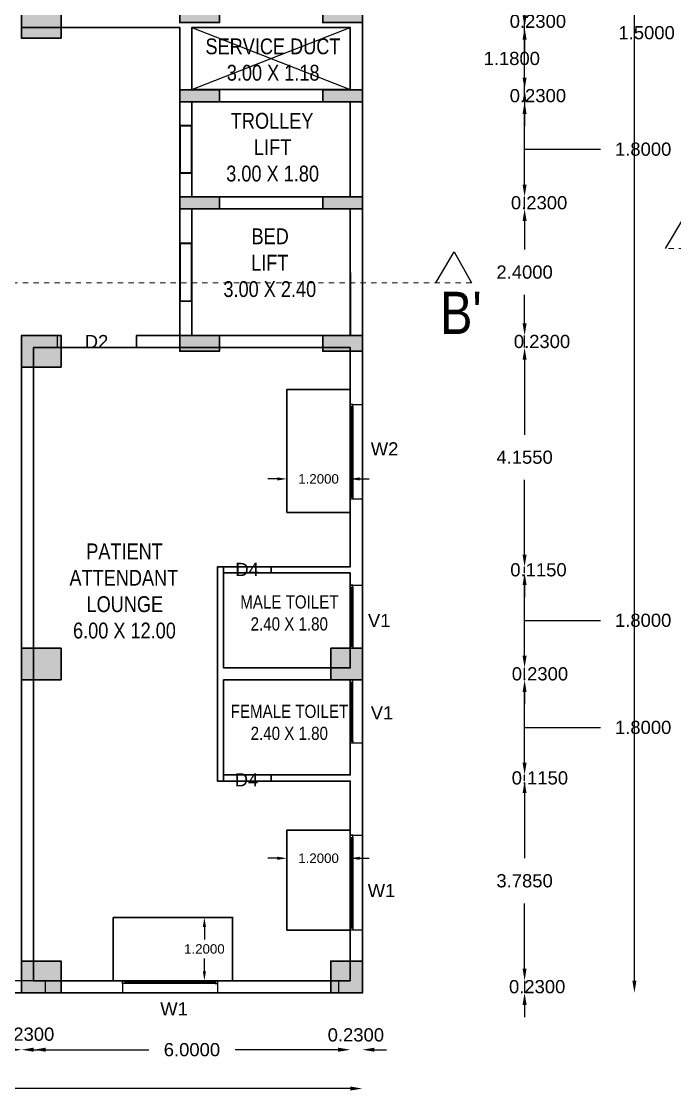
# Model space of a CAD drawing. Header units: metres. Extents: x -38 to 401, y 28 to 287.
# Drawn here: x 225.9 to 238.27, y 94.59 to 114.96 of the extents above; entities that cross this region are included whole.
import ezdxf

# ---------------------------------------------------------------- set-up
doc = ezdxf.new("R2010")
doc.units = ezdxf.units.M
doc.linetypes.add('CENTER', pattern=[2, 1.25, -0.25, 0.25, -0.25])
doc.layers.add('BLK_1_COVERED_AREA', color=140, linetype='Continuous', plot=False)
doc.layers.add('BLK_1_COVERED_AREA_DEDUCT', color=140, linetype='Continuous', plot=False)
for name, color, linetype in [('BLK_1_FLR_3_AC_ROOM_7', 117, 'Continuous'), ('BLK_1_FLR_3_ACROOM_7_LIGHT_VENTILATION_1', 117, 'Continuous'), ('BLK_1_FLR_3_ACROOM_7_LIGHT_VENTILATION_2', 117, 'Continuous'), ('BLK_1_FLR_3_ACROOM_7_LIGHT_VENTILATION_3', 117, 'Continuous'), ('BLK_1_FLR_3_BLT_UP_AREA_DEDUCT', 1, 'Continuous'), ('BLK_1_FLR_3_CARPET_AREA', 10, 'Continuous'), ('UBEAM', 1, 'Continuous'), ('UHATCH', 8, 'Continuous')]:
    doc.layers.add(name, color=color, linetype=linetype)
for name, color, linetype, lineweight in [('BLK_1_FLR_3_BLT_UP_AREA', 4, 'Continuous', 30), ('BLK_1_FLR_3_LIFT_1', 4, 'Continuous', 30), ('BLK_1_FLR_3_LIFT_2', 4, 'Continuous', 30), ('BLK_1_FLR_3_WC_BATH', 4, 'Continuous', 30), ('BLK_1_LVL_3_BLDG_FOOT_PRINT', 4, 'Continuous', 30), ('UCOLUMN', 6, 'Continuous', 30)]:
    doc.layers.add(name, color=color, linetype=linetype, lineweight=lineweight)
doc.styles.get("Standard").update_dxf_attribs({"font": 'arial.ttf'})
doc.dimstyles.get("Standard").update_dxf_attribs({"dimtxt": 0.18, "dimasz": 0.18, "dimexe": 0.18, "dimexo": 0.0625, "dimgap": 0.09, "dimtad": 0, "dimtih": 1, "dimtoh": 1, "dimdec": 4, "dimzin": 0, "dimdsep": 46, "dimtxsty": 'Standard', "dimcen": 0.09, "dimadec": 0, "dimazin": 0, "dimtfac": 1, "dimtdec": 4, "dimtofl": 0, "dimtmove": 0, "dimatfit": 3, "dimfxl": 0, "dimtolj": 1, "dimtzin": 0, "dimarcsym": 0})
doc.dimstyles.new('STANDARD$0', dxfattribs={"dimtxt": 7, "dimasz": 3, "dimexe": 3, "dimexo": 1, "dimgap": 1.5, "dimtad": 1, "dimdec": 1, "dimzin": 1, "dimdsep": 46, "dimlunit": 4, "dimtxsty": 'Standard', "dimblk": 'OBLIQUE', "dimcen": 0.09375, "dimdle": 1, "dimclrd": 8, "dimclre": 8, "dimclrt": 7, "dimadec": 1, "dimazin": 0, "dimtfac": 1, "dimtdec": 1, "dimtix": 1, "dimtmove": 2, "dimatfit": 3, "dimldrblk": 'ARCHTICK', "dimfxl": 0, "dimfrac": 2, "dimtolj": 1, "dimtzin": 0, "dimarcsym": 0})

# ---------------------------------------------------------------- blocks, each defined once
blk = doc.blocks.new('*D177')
at = {"color": 0, "lineweight": -2}
for p, q in [((211.036, 94.738), (221.19, 94.738)), ((232.126, 94.738), (221.972, 94.738))]:
    blk.add_line(p, q, dxfattribs=at)
at = {"color": 0}
for points in [[(211.036, 94.777), (211.036, 94.7), (210.806, 94.738)], [(232.126, 94.777), (232.126, 94.7), (232.356, 94.738)]]:
    blk.add_solid(points, dxfattribs=at)
at = {"layer": 'Defpoints', "color": 0}
for p in [(210.806, 96.553), (232.356, 96.553), (210.806, 94.738)]:
    blk.add_point(p, dxfattribs=at)
at = {"color": 0, "lineweight": 25, "insert": (221.581, 94.738), "char_height": 0.23, "attachment_point": 5}
blk.add_mtext('\\A1;21.55', dxfattribs=at)
blk = doc.blocks.new('*D183')
at = {"color": 0, "lineweight": -2}
for p, q in [((237.513, 149.673), (237.513, 123.345)), ((237.513, 96.783), (237.513, 123.11))]:
    blk.add_line(p, q, dxfattribs=at)
at = {"color": 0}
for points in [[(237.474, 149.673), (237.551, 149.673), (237.513, 149.903)], [(237.474, 96.783), (237.551, 96.783), (237.513, 96.553)]]:
    blk.add_solid(points, dxfattribs=at)
at = {"layer": 'Defpoints', "color": 0}
for p in [(233.856, 149.903), (232.356, 96.553), (237.513, 96.553)]:
    blk.add_point(p, dxfattribs=at)
at = {"color": 0, "lineweight": 25, "insert": (237.513, 123.228), "char_height": 0.23, "attachment_point": 5}
blk.add_mtext('\\A1;53.35', dxfattribs=at)
blk = doc.blocks.new('230 X 750')
at = {"layer": 'UHATCH', "linetype": 'Continuous'}
h = blk.add_hatch(color=256, dxfattribs=at)
h.dxf.hatch_style = 1
h.paths.add_polyline_path([(750, 0), (750, 230), (0, 230), (0, 0)])
at = {"layer": 'UCOLUMN', "linetype": 'Continuous'}
blk.add_lwpolyline([(0, 230), (0, 0), (750, 0), (750, 230)], close=True, dxfattribs=at)
blk = doc.blocks.new('A$C4CCF6BF3')
at = {"layer": 'UHATCH', "linetype": 'Continuous'}
h = blk.add_hatch(color=256, dxfattribs=at)
h.dxf.hatch_style = 1
h.paths.add_polyline_path([(750, 0), (750, 300), (0, 300), (0, 0)])
at = {"layer": 'UCOLUMN', "linetype": 'Continuous'}
blk.add_lwpolyline([(0, 300), (0, 0), (750, 0), (750, 300)], close=True, dxfattribs=at)
blk = doc.blocks.new('600X600')
at = {"layer": 'UHATCH', "linetype": 'Continuous'}
h = blk.add_hatch(color=256, dxfattribs=at)
h.dxf.hatch_style = 1
h.paths.add_polyline_path([(600, 600), (0, 600), (0, 0), (600, 0)])
at = {"layer": 'UCOLUMN', "linetype": 'Continuous'}
blk.add_lwpolyline([(0, 0), (600, 0), (600, 600), (0, 600)], close=True, dxfattribs=at)
blk = doc.blocks.new('750 x 750')
blk.add_blockref('600X600', (0, 75))
blk = doc.blocks.new('600X750')
at = {"layer": 'UHATCH', "linetype": 'Continuous'}
h = blk.add_hatch(color=256, dxfattribs=at)
h.dxf.hatch_style = 1
h.paths.add_polyline_path([(0, 600), (-750, 600), (-750, 0), (0, 0)])
at = {"layer": 'UCOLUMN', "linetype": 'Continuous'}
blk.add_lwpolyline([(0, 0), (-750, 0), (-750, 600), (0, 600)], close=True, dxfattribs=at)
blk = doc.blocks.new('ASDFSDFSDFDFD')
at = {"layer": 'UBEAM'}
for name, p in [('600X750', (-5710, 3003)), ('A$C4CCF6BF3', (-3460, 3302)), ('A$C4CCF6BF3', (-750, 3302)), ('230 X 750', (-3460, 1798)), ('230 X 750', (-750, 1798)), ('230 X 750', (-3460, -230)), ('230 X 750', (-750, -230)), ('600X750', (-5710, -3230)), ('A$C4CCF6BF3', (-3460, -2930)), ('A$C4CCF6BF3', (-750, -2930)), ('600X750', (-5710, -9160)), ('600X750', (-5710, -15090))]:
    blk.add_blockref(name, p, dxfattribs=at)
at = {"layer": 'UBEAM', "linetype": 'Continuous', "xscale": -1}
for p in [(0, -9235), (0, -15165)]:
    blk.add_blockref('750 x 750', p, dxfattribs=at)
blk = doc.blocks.new('*D448')
at = {"color": 0, "lineweight": -2}
for p, q in [((223.265, 95.474), (223.035, 95.474)), ((226.126, 95.474), (226.356, 95.474))]:
    blk.add_line(p, q, dxfattribs=at)
at = {"color": 0}
for points in [[(223.265, 95.513), (223.265, 95.436), (223.495, 95.474)], [(226.126, 95.513), (226.126, 95.436), (225.896, 95.474)]]:
    blk.add_solid(points, dxfattribs=at)
at = {"layer": 'Defpoints', "color": 0}
for p in [(223.495, 96.783), (225.896, 96.783), (225.896, 95.474)]:
    blk.add_point(p, dxfattribs=at)
at = {"color": 0, "lineweight": 25, "insert": (224.695, 95.474), "char_height": 0.25, "attachment_point": 5}
blk.add_mtext('\\A1;2.4008', dxfattribs=at)
blk = doc.blocks.new('*D449')
at = {"color": 0, "lineweight": -2}
for p, q in [((225.666, 95.474), (225.436, 95.474)), ((226.356, 95.474), (226.586, 95.474))]:
    blk.add_line(p, q, dxfattribs=at)
at = {"color": 0}
for points in [[(225.666, 95.513), (225.666, 95.436), (225.896, 95.474)], [(226.356, 95.513), (226.356, 95.436), (226.126, 95.474)]]:
    blk.add_solid(points, dxfattribs=at)
at = {"layer": 'Defpoints', "color": 0}
for p in [(225.896, 96.783), (226.126, 96.783), (226.126, 95.474)]:
    blk.add_point(p, dxfattribs=at)
at = {"color": 0, "lineweight": 25, "insert": (225.983, 95.767), "char_height": 0.25, "attachment_point": 5}
blk.add_mtext('\\A1;0.2300', dxfattribs=at)
blk = doc.blocks.new('*D450')
at = {"color": 0, "lineweight": -2}
for p, q in [((226.356, 95.474), (228.307, 95.474)), ((231.896, 95.474), (229.945, 95.474))]:
    blk.add_line(p, q, dxfattribs=at)
at = {"color": 0}
for points in [[(226.356, 95.513), (226.356, 95.436), (226.126, 95.474)], [(231.896, 95.513), (231.896, 95.436), (232.126, 95.474)]]:
    blk.add_solid(points, dxfattribs=at)
at = {"layer": 'Defpoints', "color": 0}
for p in [(226.126, 96.783), (232.126, 96.783), (232.126, 95.474)]:
    blk.add_point(p, dxfattribs=at)
at = {"color": 0, "lineweight": 25, "insert": (229.126, 95.474), "char_height": 0.25, "attachment_point": 5}
blk.add_mtext('\\A1;6.0000', dxfattribs=at)
blk = doc.blocks.new('*D451')
at = {"color": 0, "lineweight": -2}
for p, q in [((231.896, 95.474), (231.666, 95.474)), ((232.586, 95.474), (232.816, 95.474))]:
    blk.add_line(p, q, dxfattribs=at)
at = {"color": 0}
for points in [[(231.896, 95.513), (231.896, 95.436), (232.126, 95.474)], [(232.586, 95.513), (232.586, 95.436), (232.356, 95.474)]]:
    blk.add_solid(points, dxfattribs=at)
at = {"layer": 'Defpoints', "color": 0}
for p in [(232.126, 96.783), (232.356, 96.553), (232.356, 95.474)]:
    blk.add_point(p, dxfattribs=at)
at = {"color": 0, "lineweight": 25, "insert": (232.233, 95.754), "char_height": 0.25, "attachment_point": 5}
blk.add_mtext('\\A1;0.2300', dxfattribs=at)
blk = doc.blocks.new('*D49')
at = {"color": 0, "lineweight": -2}
for p, q in [((235.431, 100.338), (235.431, 99.103)), ((235.431, 97.013), (235.431, 98.248))]:
    blk.add_line(p, q, dxfattribs=at)
at = {"color": 0}
for points in [[(235.393, 100.338), (235.469, 100.338), (235.431, 100.568)], [(235.393, 97.013), (235.469, 97.013), (235.431, 96.783)]]:
    blk.add_solid(points, dxfattribs=at)
at = {"layer": 'Defpoints', "color": 0}
for p in [(232.126, 100.568), (235.431, 100.568), (232.126, 96.783)]:
    blk.add_point(p, dxfattribs=at)
at = {"color": 0, "lineweight": 25, "insert": (235.431, 98.675), "char_height": 0.25, "attachment_point": 5}
blk.add_mtext('\\A1;3.7850', dxfattribs=at)
blk = doc.blocks.new('*D454')
at = {"color": 0, "lineweight": -2}
for p, q in [((235.431, 97.013), (235.431, 97.243)), ((235.431, 96.783), (235.431, 96.553)), ((235.431, 96.323), (235.431, 96.093))]:
    blk.add_line(p, q, dxfattribs=at)
at = {"color": 0}
for points in [[(235.393, 97.013), (235.469, 97.013), (235.431, 96.783)], [(235.393, 96.323), (235.469, 96.323), (235.431, 96.553)]]:
    blk.add_solid(points, dxfattribs=at)
at = {"layer": 'Defpoints', "color": 0}
for p in [(232.126, 96.783), (232.356, 96.553), (235.431, 96.553)]:
    blk.add_point(p, dxfattribs=at)
at = {"color": 0, "lineweight": 25, "insert": (235.669, 96.668), "char_height": 0.25, "attachment_point": 5}
blk.add_mtext('\\A1;0.2300', dxfattribs=at)
blk = doc.blocks.new('*D455')
at = {"color": 0, "lineweight": -2}
for p, q in [((235.431, 100.913), (235.431, 101.143)), ((235.431, 100.568), (235.431, 100.683)), ((235.431, 100.338), (235.431, 100.108))]:
    blk.add_line(p, q, dxfattribs=at)
at = {"color": 0}
for points in [[(235.393, 100.913), (235.469, 100.913), (235.431, 100.683)], [(235.393, 100.338), (235.469, 100.338), (235.431, 100.568)]]:
    blk.add_solid(points, dxfattribs=at)
at = {"layer": 'Defpoints', "color": 0}
for p in [(232.126, 100.683), (235.431, 100.683), (232.126, 100.568)]:
    blk.add_point(p, dxfattribs=at)
at = {"color": 0, "lineweight": 25, "insert": (235.721, 100.625), "char_height": 0.25, "attachment_point": 5}
blk.add_mtext('\\A1;0.1150', dxfattribs=at)
blk = doc.blocks.new('*D456')
at = {"color": 0, "lineweight": -2}
for p, q in [((235.431, 100.913), (235.431, 102.253)), ((235.431, 101.583), (236.272, 101.583)), ((236.272, 101.583), (236.872, 101.583))]:
    blk.add_line(p, q, dxfattribs=at)
at = {"color": 0}
for points in [[(235.393, 102.253), (235.469, 102.253), (235.431, 102.483)], [(235.393, 100.913), (235.469, 100.913), (235.431, 100.683)]]:
    blk.add_solid(points, dxfattribs=at)
at = {"layer": 'Defpoints', "color": 0}
for p in [(232.356, 102.483), (235.431, 102.483), (232.126, 100.683)]:
    blk.add_point(p, dxfattribs=at)
at = {"color": 0, "lineweight": 25, "insert": (237.678, 101.583), "char_height": 0.25, "attachment_point": 5}
blk.add_mtext('\\A1;1.8000', dxfattribs=at)
blk = doc.blocks.new('*D457')
at = {"color": 0, "lineweight": -2}
for p, q in [((235.431, 102.943), (235.431, 103.173)), ((235.431, 102.483), (235.431, 102.713)), ((235.431, 102.253), (235.431, 102.023))]:
    blk.add_line(p, q, dxfattribs=at)
at = {"color": 0}
for points in [[(235.393, 102.943), (235.469, 102.943), (235.431, 102.713)], [(235.393, 102.253), (235.469, 102.253), (235.431, 102.483)]]:
    blk.add_solid(points, dxfattribs=at)
at = {"layer": 'Defpoints', "color": 0}
for p in [(232.126, 102.713), (235.431, 102.713), (232.356, 102.483)]:
    blk.add_point(p, dxfattribs=at)
at = {"color": 0, "lineweight": 25, "insert": (235.722, 102.598), "char_height": 0.25, "attachment_point": 5}
blk.add_mtext('\\A1;0.2300', dxfattribs=at)
blk = doc.blocks.new('*D458')
at = {"color": 0, "lineweight": -2}
for p, q in [((235.431, 102.943), (235.431, 104.283)), ((235.431, 103.613), (236.272, 103.613)), ((236.272, 103.613), (236.872, 103.613))]:
    blk.add_line(p, q, dxfattribs=at)
at = {"color": 0}
for points in [[(235.393, 104.283), (235.469, 104.283), (235.431, 104.513)], [(235.393, 102.943), (235.469, 102.943), (235.431, 102.713)]]:
    blk.add_solid(points, dxfattribs=at)
at = {"layer": 'Defpoints', "color": 0}
for p in [(232.126, 104.513), (235.431, 104.513), (232.126, 102.713)]:
    blk.add_point(p, dxfattribs=at)
at = {"color": 0, "lineweight": 25, "insert": (237.678, 103.613), "char_height": 0.25, "attachment_point": 5}
blk.add_mtext('\\A1;1.8000', dxfattribs=at)
blk = doc.blocks.new('*D459')
at = {"color": 0, "lineweight": -2}
for p, q in [((235.431, 104.858), (235.431, 105.088)), ((235.431, 104.513), (235.431, 104.628)), ((235.431, 104.283), (235.431, 104.053))]:
    blk.add_line(p, q, dxfattribs=at)
at = {"color": 0}
for points in [[(235.393, 104.858), (235.469, 104.858), (235.431, 104.628)], [(235.393, 104.283), (235.469, 104.283), (235.431, 104.513)]]:
    blk.add_solid(points, dxfattribs=at)
at = {"layer": 'Defpoints', "color": 0}
for p in [(232.126, 104.628), (235.431, 104.628), (232.126, 104.513)]:
    blk.add_point(p, dxfattribs=at)
at = {"color": 0, "lineweight": 25, "insert": (235.694, 104.57), "char_height": 0.25, "attachment_point": 5}
blk.add_mtext('\\A1;0.1150', dxfattribs=at)
blk = doc.blocks.new('*D460')
at = {"color": 0, "lineweight": -2}
for p, q in [((235.431, 108.553), (235.431, 107.133)), ((235.431, 104.858), (235.431, 106.278))]:
    blk.add_line(p, q, dxfattribs=at)
at = {"color": 0}
for points in [[(235.393, 108.553), (235.469, 108.553), (235.431, 108.783)], [(235.393, 104.858), (235.469, 104.858), (235.431, 104.628)]]:
    blk.add_solid(points, dxfattribs=at)
at = {"layer": 'Defpoints', "color": 0}
for p in [(232.126, 108.783), (235.431, 108.783), (232.126, 104.628)]:
    blk.add_point(p, dxfattribs=at)
at = {"color": 0, "lineweight": 25, "insert": (235.431, 106.705), "char_height": 0.25, "attachment_point": 5}
blk.add_mtext('\\A1;4.1550', dxfattribs=at)
blk = doc.blocks.new('*D461')
at = {"color": 0, "lineweight": -2}
for p, q in [((235.431, 109.243), (235.431, 109.473)), ((235.431, 108.783), (235.431, 109.013)), ((235.431, 108.553), (235.431, 108.323))]:
    blk.add_line(p, q, dxfattribs=at)
at = {"color": 0}
for points in [[(235.393, 109.243), (235.469, 109.243), (235.431, 109.013)], [(235.393, 108.553), (235.469, 108.553), (235.431, 108.783)]]:
    blk.add_solid(points, dxfattribs=at)
at = {"layer": 'Defpoints', "color": 0}
for p in [(232.131, 109.013), (235.431, 109.013), (232.126, 108.783)]:
    blk.add_point(p, dxfattribs=at)
at = {"color": 0, "lineweight": 25, "insert": (235.761, 108.898), "char_height": 0.25, "attachment_point": 5}
blk.add_mtext('\\A1;0.2300', dxfattribs=at)
blk = doc.blocks.new('*D462')
at = {"color": 0, "lineweight": -2}
for p, q in [((235.431, 111.183), (235.431, 110.641)), ((235.431, 109.243), (235.431, 109.785))]:
    blk.add_line(p, q, dxfattribs=at)
at = {"color": 0}
for points in [[(235.393, 111.183), (235.469, 111.183), (235.431, 111.413)], [(235.393, 109.243), (235.469, 109.243), (235.431, 109.013)]]:
    blk.add_solid(points, dxfattribs=at)
at = {"layer": 'Defpoints', "color": 0}
for p in [(232.126, 111.413), (235.431, 111.413), (232.131, 109.013)]:
    blk.add_point(p, dxfattribs=at)
at = {"color": 0, "lineweight": 25, "insert": (235.431, 110.213), "char_height": 0.25, "attachment_point": 5}
blk.add_mtext('\\A1;2.4000', dxfattribs=at)
blk = doc.blocks.new('*D463')
at = {"color": 0, "lineweight": -2}
for p, q in [((235.431, 111.873), (235.431, 112.103)), ((235.431, 111.413), (235.431, 111.643)), ((235.431, 111.183), (235.431, 110.953))]:
    blk.add_line(p, q, dxfattribs=at)
at = {"color": 0}
for points in [[(235.393, 111.873), (235.469, 111.873), (235.431, 111.643)], [(235.393, 111.183), (235.469, 111.183), (235.431, 111.413)]]:
    blk.add_solid(points, dxfattribs=at)
at = {"layer": 'Defpoints', "color": 0}
for p in [(232.126, 111.643), (235.431, 111.643), (232.126, 111.413)]:
    blk.add_point(p, dxfattribs=at)
at = {"color": 0, "lineweight": 25, "insert": (235.706, 111.528), "char_height": 0.25, "attachment_point": 5}
blk.add_mtext('\\A1;0.2300', dxfattribs=at)
blk = doc.blocks.new('*D464')
at = {"color": 0, "lineweight": -2}
for p, q in [((235.431, 111.873), (235.431, 113.213)), ((235.431, 112.543), (236.272, 112.543)), ((236.272, 112.543), (236.872, 112.543))]:
    blk.add_line(p, q, dxfattribs=at)
at = {"color": 0}
for points in [[(235.393, 113.213), (235.469, 113.213), (235.431, 113.443)], [(235.393, 111.873), (235.469, 111.873), (235.431, 111.643)]]:
    blk.add_solid(points, dxfattribs=at)
at = {"layer": 'Defpoints', "color": 0}
for p in [(232.126, 113.443), (235.431, 113.443), (232.126, 111.643)]:
    blk.add_point(p, dxfattribs=at)
at = {"color": 0, "lineweight": 25, "insert": (237.678, 112.543), "char_height": 0.25, "attachment_point": 5}
blk.add_mtext('\\A1;1.8000', dxfattribs=at)
blk = doc.blocks.new('*D465')
at = {"color": 0, "lineweight": -2}
for p, q in [((235.431, 113.903), (235.431, 114.133)), ((235.431, 113.443), (235.431, 113.673)), ((235.431, 113.213), (235.431, 112.983))]:
    blk.add_line(p, q, dxfattribs=at)
at = {"color": 0}
for points in [[(235.393, 113.903), (235.469, 113.903), (235.431, 113.673)], [(235.393, 113.213), (235.469, 113.213), (235.431, 113.443)]]:
    blk.add_solid(points, dxfattribs=at)
at = {"layer": 'Defpoints', "color": 0}
for p in [(232.126, 113.673), (235.431, 113.673), (232.126, 113.443)]:
    blk.add_point(p, dxfattribs=at)
at = {"color": 0, "lineweight": 25, "insert": (235.683, 113.558), "char_height": 0.25, "attachment_point": 5}
blk.add_mtext('\\A1;0.2300', dxfattribs=at)
blk = doc.blocks.new('*D466')
at = {"color": 0, "lineweight": -2}
for p, q in [((235.431, 115.083), (235.431, 115.313)), ((235.431, 113.673), (235.431, 114.853)), ((235.431, 113.443), (235.431, 113.213))]:
    blk.add_line(p, q, dxfattribs=at)
at = {"color": 0}
for points in [[(235.393, 115.083), (235.469, 115.083), (235.431, 114.853)], [(235.393, 113.443), (235.469, 113.443), (235.431, 113.673)]]:
    blk.add_solid(points, dxfattribs=at)
at = {"layer": 'Defpoints', "color": 0}
for p in [(232.126, 114.853), (235.431, 114.853), (232.126, 113.673)]:
    blk.add_point(p, dxfattribs=at)
at = {"color": 0, "lineweight": 25, "insert": (235.188, 114.263), "char_height": 0.25, "attachment_point": 5}
blk.add_mtext('\\A1;1.1800', dxfattribs=at)
blk = doc.blocks.new('*D467')
at = {"color": 0, "lineweight": -2}
for p, q in [((235.431, 115.313), (235.431, 115.543)), ((235.431, 114.853), (235.431, 115.083)), ((235.431, 114.623), (235.431, 114.393))]:
    blk.add_line(p, q, dxfattribs=at)
at = {"color": 0}
for points in [[(235.393, 115.313), (235.469, 115.313), (235.431, 115.083)], [(235.393, 114.623), (235.469, 114.623), (235.431, 114.853)]]:
    blk.add_solid(points, dxfattribs=at)
at = {"layer": 'Defpoints', "color": 0}
for p in [(232.356, 115.083), (235.431, 115.083), (232.126, 114.853)]:
    blk.add_point(p, dxfattribs=at)
at = {"color": 0, "lineweight": 25, "insert": (235.683, 114.968), "char_height": 0.25, "attachment_point": 5}
blk.add_mtext('\\A1;0.2300', dxfattribs=at)
blk = doc.blocks.new('*D494')
at = {"color": 0, "lineweight": -2}
blk.add_line((239.229, 114.231), (239.229, 115.271), dxfattribs=at)
at = {"color": 0}
for points in [[(239.191, 115.271), (239.268, 115.271), (239.229, 115.501)], [(239.191, 114.231), (239.268, 114.231), (239.229, 114.001)]]:
    blk.add_solid(points, dxfattribs=at)
at = {"layer": 'Defpoints', "color": 0}
for p in [(239.229, 115.501), (241.071, 115.501), (241.071, 114.001)]:
    blk.add_point(p, dxfattribs=at)
at = {"color": 0, "lineweight": 25, "insert": (237.744, 114.751), "char_height": 0.25, "attachment_point": 5}
blk.add_mtext('\\A1;1.5000', dxfattribs=at)
blk = doc.blocks.new('*D982')
at = {"layer": 'BLK_1_FLR_3_ACROOM_7_LIGHT_VENTILATION_2', "color": 0, "lineweight": -2}
for p, q in [((230.926, 105.723), (230.926, 106.474)), ((232.126, 105.723), (232.126, 106.474)), ((230.746, 106.294), (230.566, 106.294)), ((232.306, 106.294), (232.486, 106.294))]:
    blk.add_line(p, q, dxfattribs=at)
at = {"layer": 'BLK_1_FLR_3_ACROOM_7_LIGHT_VENTILATION_2', "color": 0}
for points in [[(230.746, 106.324), (230.746, 106.264), (230.926, 106.294)], [(232.306, 106.324), (232.306, 106.264), (232.126, 106.294)]]:
    blk.add_solid(points, dxfattribs=at)
at = {"layer": 'Defpoints', "color": 0}
for p in [(232.126, 106.294), (230.926, 105.661), (232.126, 105.661)]:
    blk.add_point(p, dxfattribs=at)
at = {"layer": 'BLK_1_FLR_3_ACROOM_7_LIGHT_VENTILATION_2', "color": 0, "lineweight": 30, "insert": (231.526, 106.294), "char_height": 0.18, "attachment_point": 5}
blk.add_mtext('\\A1;1.2000', dxfattribs=at)
blk = doc.blocks.new('*D983')
at = {"layer": 'BLK_1_FLR_3_ACROOM_7_LIGHT_VENTILATION_1', "color": 0, "lineweight": -2}
for p, q in [((230.926, 99.574), (230.926, 98.923)), ((232.126, 99.574), (232.126, 98.923)), ((230.746, 99.103), (230.566, 99.103)), ((232.306, 99.103), (232.486, 99.103))]:
    blk.add_line(p, q, dxfattribs=at)
at = {"layer": 'BLK_1_FLR_3_ACROOM_7_LIGHT_VENTILATION_1', "color": 0}
for points in [[(230.746, 99.133), (230.746, 99.073), (230.926, 99.103)], [(232.306, 99.133), (232.306, 99.073), (232.126, 99.103)]]:
    blk.add_solid(points, dxfattribs=at)
at = {"layer": 'Defpoints', "color": 0}
for p in [(230.926, 99.636), (232.126, 99.636), (232.126, 99.103)]:
    blk.add_point(p, dxfattribs=at)
at = {"layer": 'BLK_1_FLR_3_ACROOM_7_LIGHT_VENTILATION_1', "color": 0, "lineweight": 30, "insert": (231.526, 99.103), "char_height": 0.18, "attachment_point": 5}
blk.add_mtext('\\A1;1.2000', dxfattribs=at)
blk = doc.blocks.new('*D1089')
at = {"layer": 'BLK_1_FLR_3_ACROOM_7_LIGHT_VENTILATION_3', "color": 0, "lineweight": -2}
for p, q in [((229.833, 97.983), (229.182, 97.983)), ((229.362, 97.803), (229.362, 97.565)), ((229.362, 96.963), (229.362, 97.201)), ((229.833, 96.783), (229.182, 96.783))]:
    blk.add_line(p, q, dxfattribs=at)
at = {"layer": 'BLK_1_FLR_3_ACROOM_7_LIGHT_VENTILATION_3', "color": 0}
for points in [[(229.332, 97.803), (229.392, 97.803), (229.362, 97.983)], [(229.332, 96.963), (229.392, 96.963), (229.362, 96.783)]]:
    blk.add_solid(points, dxfattribs=at)
at = {"layer": 'Defpoints', "color": 0}
for p in [(229.896, 97.983), (229.362, 96.783), (229.896, 96.783)]:
    blk.add_point(p, dxfattribs=at)
at = {"layer": 'BLK_1_FLR_3_ACROOM_7_LIGHT_VENTILATION_3', "color": 0, "lineweight": 30, "insert": (229.362, 97.383), "char_height": 0.18, "attachment_point": 5}
blk.add_mtext('\\A1;1.2000', dxfattribs=at)

msp = doc.modelspace()

# ---------------------------------------------------------------- linework, layer by layer
at = {"color": 7, "lineweight": 25}
for p, q in [((232.35571, 115.08293), (232.35571, 107.70777)), ((226.12571, 114.85293), (228.89571, 114.85293)), ((228.89571, 114.85293), (228.89571, 112.99293)), ((229.12571, 114.85293), (232.12571, 113.67293)), ((229.12571, 113.67293), (232.12571, 114.85293)), ((229.12571, 112.99293), (229.12571, 113.44293)), ((229.12571, 113.44293), (232.12571, 113.44293)), ((232.12571, 113.44293), (232.12571, 111.64293)), ((228.89571, 112.99293), (229.12571, 112.99293)), ((229.12571, 112.09293), (228.89571, 112.09293)), ((228.89571, 112.09293), (228.89571, 110.76293)), ((229.12571, 111.64293), (229.12571, 112.09293)), ((232.12571, 111.64293), (229.12571, 111.64293)), ((229.12571, 110.76293), (229.12571, 111.41293)), ((229.12571, 111.41293), (232.12571, 111.41293)), ((232.12571, 111.41293), (232.13071, 109.01293)), ((228.89571, 110.76293), (229.12571, 110.76293)), ((229.12571, 109.66293), (228.89571, 109.66293)), ((228.89571, 109.66293), (228.89571, 109.01293)), ((229.12571, 109.01293), (229.12571, 109.66293)), ((226.57571, 108.78293), (226.57571, 109.01293)), ((228.89571, 109.01293), (228.07571, 109.01293)), ((228.07571, 109.01293), (228.07571, 108.78293)), ((232.13071, 109.01293), (229.12571, 109.01293)), ((226.12571, 96.78293), (226.12571, 108.78293)), ((226.12571, 108.78293), (226.57571, 108.78293)), ((228.07571, 108.78293), (232.12571, 108.78293)), ((232.12571, 108.78293), (232.12571, 107.70777)), ((232.12571, 107.70777), (232.35571, 107.70777)), ((232.12572, 105.92382), (232.12571, 107.66518)), ((232.14628, 105.95036), (232.14627, 107.66518)), ((232.1548, 105.95036), (232.15479, 107.66518)), ((232.17682, 107.66518), (232.17683, 105.92382)), ((232.35571, 105.90777), (232.35571, 107.70777)), ((232.35571, 105.90777), (232.12571, 105.90777)), ((232.35571, 105.90777), (232.35571, 104.28293)), ((229.72571, 104.62793), (229.61071, 104.62793)), ((229.61071, 104.62793), (229.61071, 100.56793)), ((229.72571, 102.71293), (229.72571, 104.62793)), ((232.12571, 104.28293), (232.35571, 104.28293)), ((232.12571, 103.09899), (232.12571, 104.24034)), ((232.14627, 103.12552), (232.14626, 104.24034)), ((232.15479, 103.12552), (232.15478, 104.24034)), ((232.17681, 104.24034), (232.17682, 103.09899)), ((232.35571, 103.08293), (232.35571, 104.28293)), ((232.12571, 103.08293), (232.12571, 102.71293)), ((232.35571, 103.08293), (232.12571, 103.08293)), ((232.35571, 103.08293), (232.35571, 101.28293)), ((232.12571, 102.71293), (229.72571, 102.71293)), ((229.72571, 100.56793), (229.72571, 102.48293)), ((229.72571, 102.48293), (232.12571, 102.48293)), ((232.12571, 102.48293), (232.35571, 102.48293)), ((232.12571, 102.46688), (232.12571, 101.32552)), ((232.14627, 102.44034), (232.14626, 101.32552)), ((232.15479, 102.44034), (232.15478, 101.32552)), ((232.17681, 101.32552), (232.17682, 102.46688)), ((232.12571, 101.28293), (232.12571, 100.68293)), ((232.35571, 101.28293), (232.12571, 101.28293)), ((232.35571, 101.28293), (232.35571, 99.5406)), ((232.12571, 100.68293), (230.62571, 100.68293)), ((230.62571, 100.68293), (230.62571, 100.56793)), ((229.61071, 100.56793), (229.72571, 100.56793)), ((230.62571, 100.56793), (232.12571, 100.56793)), ((232.12571, 100.56793), (232.12571, 99.5406)), ((232.12571, 99.5406), (232.35571, 99.5406)), ((232.12572, 97.75665), (232.12571, 99.49801)), ((232.14628, 97.78319), (232.14627, 99.49801)), ((232.1548, 97.78319), (232.15479, 99.49801)), ((232.17682, 99.49801), (232.17683, 97.75665)), ((232.35571, 97.7406), (232.35571, 99.5406)), ((232.12571, 97.7406), (232.12571, 96.78293)), ((232.35571, 97.7406), (232.12571, 97.7406)), ((232.35571, 97.7406), (232.35571, 96.55293)), ((227.81071, 96.78293), (223.4949, 96.78293)), ((226.34571, 96.78293), (226.12571, 96.78293)), ((226.34571, 96.78293), (226.34571, 96.55293)), ((227.81071, 96.78293), (227.81071, 96.55293)), ((227.82677, 96.78293), (229.56812, 96.78294)), ((229.56812, 96.73183), (227.82677, 96.73182)), ((227.8533, 96.76238), (229.56812, 96.76238)), ((227.8533, 96.75386), (229.56812, 96.75387)), ((232.12571, 96.78293), (229.61071, 96.78293)), ((229.61071, 96.78293), (229.61071, 96.55293)), ((232.12571, 96.78293), (231.90571, 96.78293)), ((231.90571, 96.78293), (231.90571, 96.55293)), ((214.93571, 96.55293), (227.81071, 96.55293)), ((227.81071, 96.55294), (229.61071, 96.55294)), ((229.61071, 96.55293), (232.35571, 96.55293)), ((232.35571, 96.55293), (231.90571, 96.55293))]:
    msp.add_line(p, q, dxfattribs=at)
for points in [[(229.12571, 113.67293), (232.12571, 113.67293), (232.12571, 114.85293), (229.12571, 114.85293)], [(228.89571, 112.09293), (229.12571, 112.09293), (229.12571, 112.99293), (228.89571, 112.99293)], [(228.90571, 112.10293), (229.11571, 112.10293), (229.11571, 112.98293), (228.90571, 112.98293)], [(228.89571, 109.66293), (229.12571, 109.66293), (229.12571, 110.76293), (228.89571, 110.76293)], [(228.90571, 109.67293), (229.11571, 109.67293), (229.11571, 110.75293), (228.90571, 110.75293)], [(232.12571, 107.66518), (232.17682, 107.66518), (232.17682, 107.70777), (232.12571, 107.70777)], [(232.12572, 105.95036), (232.17683, 105.95036), (232.17683, 105.90777), (232.12572, 105.90777)], [(232.12571, 104.24034), (232.17681, 104.24034), (232.17681, 104.28293), (232.12571, 104.28293)], [(232.12571, 103.12552), (232.17682, 103.12552), (232.17682, 103.08293), (232.12571, 103.08293)], [(232.12571, 102.44034), (232.17682, 102.44034), (232.17682, 102.48293), (232.12571, 102.48293)], [(232.12571, 101.32552), (232.17681, 101.32552), (232.17681, 101.28293), (232.12571, 101.28293)], [(232.12571, 99.49801), (232.17682, 99.49801), (232.17682, 99.5406), (232.12571, 99.5406)], [(232.12572, 97.78319), (232.17683, 97.78319), (232.17683, 97.7406), (232.12572, 97.7406)], [(227.8533, 96.78293), (227.8533, 96.73182), (227.81071, 96.73182), (227.81071, 96.78293)], [(229.56812, 96.78294), (229.56812, 96.73183), (229.61071, 96.73183), (229.61071, 96.78294)]]:
    msp.add_lwpolyline(points, close=True, dxfattribs=at)
for points in [[(238.09992, 110.66148), (238.44977, 111.24436), (238.77589, 110.66148)], [(233.74643, 110.01293), (234.09628, 110.59581), (234.4224, 110.01293)], [(232.12571, 105.90777), (232.12571, 104.62793), (230.62572, 104.62793), (230.62571, 104.51293), (232.12571, 104.51293), (232.12571, 104.28293)]]:
    msp.add_lwpolyline(points, dxfattribs=at)
at = {"linetype": 'CENTER', "lineweight": 20, "ltscale": 0.05}
for points in [[(264.45758, 110.66148), (238.09992, 110.66148)], [(234.4224, 110.01293), (208.06474, 110.01293)]]:
    msp.add_lwpolyline(points, dxfattribs=at)
at = {"layer": 'BLK_1_COVERED_AREA', "color": 140, "lineweight": 30}
msp.add_lwpolyline([(210.80571, 96.55304), (210.80571, 114.85374), (209.73558, 114.85304), (209.73558, 149.89714), (233.85571, 149.90304), (233.85571, 124.83662), (232.35571, 124.83662), (232.35571, 96.55304)], close=True, dxfattribs=at)
at = {"layer": 'BLK_1_COVERED_AREA_DEDUCT', "color": 140}
msp.add_lwpolyline([(229.12571, 113.67293), (232.12571, 113.67293), (232.12571, 114.85293), (229.12571, 114.85293)], close=True, dxfattribs=at)
at = {"layer": 'BLK_1_FLR_3_AC_ROOM_7', "color": 2, "lineweight": 30}
msp.add_lwpolyline([(232.12571, 96.78293), (226.12571, 96.78293), (226.12571, 108.78293), (232.12571, 108.78293), (232.12571, 104.62793), (229.61071, 104.62793), (229.61071, 100.56793), (232.12571, 100.56793)], close=True, dxfattribs=at)
at = {"layer": 'BLK_1_FLR_3_ACROOM_7_LIGHT_VENTILATION_1', "color": 2, "lineweight": 30}
msp.add_lwpolyline([(230.92571, 97.7406), (230.92571, 99.63629), (232.12571, 99.63629), (232.12571, 97.7406)], close=True, dxfattribs=at)
at = {"layer": 'BLK_1_FLR_3_ACROOM_7_LIGHT_VENTILATION_2', "color": 2, "lineweight": 30}
msp.add_lwpolyline([(230.92571, 105.66054), (230.92571, 107.98922), (232.12571, 107.98922), (232.12571, 105.66054)], close=True, dxfattribs=at)
at = {"layer": 'BLK_1_FLR_3_ACROOM_7_LIGHT_VENTILATION_3', "color": 2, "lineweight": 30}
msp.add_lwpolyline([(227.62993, 97.98293), (229.89572, 97.98293), (229.89572, 96.78293), (227.62993, 96.78293)], close=True, dxfattribs=at)
at = {"layer": 'BLK_1_FLR_3_BLT_UP_AREA', "color": 12, "lineweight": 30}
msp.add_lwpolyline([(210.80571, 96.5524), (210.80571, 114.85363), (209.73558, 114.85293), (209.73558, 149.89808), (233.85571, 149.90398), (233.85571, 124.83651), (232.35588, 124.83651), (232.35588, 96.5524)], close=True, dxfattribs=at)
at = {"layer": 'BLK_1_FLR_3_BLT_UP_AREA_DEDUCT', "color": 12, "lineweight": 30}
msp.add_lwpolyline([(229.12571, 113.67293), (232.12571, 113.67293), (232.12571, 114.85293), (229.12571, 114.85293)], close=True, dxfattribs=at)
at = {"layer": 'BLK_1_FLR_3_CARPET_AREA', "color": 15, "linetype": 'Continuous', "lineweight": 30}
msp.add_lwpolyline([(225.89571, 114.85293), (228.89571, 114.85293), (228.89571, 109.01293), (228.07571, 109.01293), (228.07571, 108.78293), (232.12571, 108.78293), (232.12571, 104.62793), (230.62572, 104.62793), (230.62571, 104.51293), (232.12571, 104.51293), (232.12571, 103.08293), (231.75571, 103.08293), (231.75571, 102.71293), (229.72571, 102.71293), (229.72571, 104.51293), (229.72571, 104.62793), (229.61071, 104.62793), (229.61071, 100.56793), (229.72571, 100.56793), (229.72571, 102.48293), (232.12571, 102.48291), (232.12571, 100.68293), (230.62571, 100.68293), (230.62571, 100.56793), (232.12571, 100.56793), (232.12571, 97.15293), (231.75571, 97.15293), (231.75571, 96.78293), (226.64571, 96.78293), (226.64571, 97.15293), (226.12571, 97.15293), (226.12571, 102.48293), (226.64571, 102.48293), (226.64571, 103.08293), (226.12571, 103.08293), (226.12571, 108.41293), (226.64571, 108.41293), (226.64571, 109.01293), (225.89571, 109.01293), (225.89571, 96.78293)], dxfattribs=at)
at = {"layer": 'BLK_1_FLR_3_LIFT_1', "color": 30, "lineweight": 30}
msp.add_lwpolyline([(229.12571, 111.41293), (232.12571, 111.41293), (232.12571, 109.01293), (229.12571, 109.01293)], close=True, dxfattribs=at)
at = {"layer": 'BLK_1_FLR_3_LIFT_2', "color": 30, "lineweight": 30}
msp.add_lwpolyline([(229.12571, 111.64293), (232.12571, 111.64293), (232.12571, 113.44293), (229.12571, 113.44293)], close=True, dxfattribs=at)
at = {"layer": 'BLK_1_FLR_3_WC_BATH', "color": 1, "linetype": 'Continuous', "lineweight": 30}
msp.add_lwpolyline([(229.72571, 102.71293), (232.12571, 102.71293), (232.12571, 104.51293), (229.72571, 104.51293)], close=True, dxfattribs=at)
at = {"layer": 'BLK_1_FLR_3_WC_BATH', "color": 2, "linetype": 'Continuous', "lineweight": 30}
msp.add_lwpolyline([(232.12571, 100.68293), (229.72571, 100.68293), (229.72571, 102.48293), (232.12571, 102.48293)], close=True, dxfattribs=at)
at = {"layer": 'BLK_1_LVL_3_BLDG_FOOT_PRINT', "color": 1}
msp.add_lwpolyline([(210.8057, 96.55293), (210.8057, 114.85363), (209.73557, 114.85293), (209.73557, 149.89704), (233.8557, 149.90293), (233.85571, 124.83651), (232.35571, 124.83651), (232.3557, 96.55293)], close=True, dxfattribs=at)

# ---------------------------------------------------------------- block references
at = {"color": 7, "lineweight": 25, "xscale": 0.001, "yscale": 0.001, "zscale": 0.001}
msp.add_blockref('ASDFSDFSDFDFD', (232.35571, 111.64293), dxfattribs=at)
msp.add_blockref('ASDFSDFSDFDFD', (232.35571, 111.64293), dxfattribs=at)

# ---------------------------------------------------------------- texts
at = {"color": 7, "lineweight": 25}
for s, insert, char_height, width, attachment_point in [('{\\fArial Narrow|b0|i0|c0|p34;\\W0.86617; \\W1;SERVICE DUCT\\P{\\W5.088868; }3.00 X 1.18}', (229.30008, 114.64391), 0.3, 2.7016379, 1), ('{\\fArial Narrow|b0|i0|c0|p34;\\W1.50456; \\W1;TROLLEY \\P{\\W6.104128; }LIFT\\P{\\W0.600916; }3.00 X 1.80}', (229.71868, 113.2326), 0.3, 1.8424125, 1), ('{\\fArial Narrow|b0|i0|c0|p34;\\W6.17479; \\W1;BED \\P{\\W6.104128; }LIFT\\P{\\W0.600916; }3.00 X 2.40}', (229.66525, 111.04306), 0.3, 1.8424125, 1), ("{\\fArial Narrow|b0|i0|c0|p34;B'}", (233.83135, 109.84163), 0.8, 1.7202398, 1), ('{\\fArial Narrow|b0|i0|c0|p34;\\W8.39267; \\W1;PATIENT \\P{\\W5.060761; }ATTENDANT \\P{\\W8.445129; }LOUNGE\\P{\\W5.767399; }6.00 X 12.00}', (226.32134, 103.26572), 0.3, 3.0224593, 7), ('{\\fArial Narrow|b0|i0|c0|p34;\\W5.89182; \\W1;MALE TOILET\\P{\\W8.356486; }2.40 X 1.80}', (229.57321, 104.08752), 0.25, 2.774038, 1), ('{\\fArial Narrow|b0|i0|c0|p34;\\W3.6113; \\W1;FEMALE TOILET\\P{\\W8.356486; }2.40 X 1.80}', (229.57321, 102.01342), 0.25, 2.774038, 1)]:
    msp.add_mtext(s, dxfattribs=dict(at, insert=insert, char_height=char_height, width=width, attachment_point=attachment_point))
at = {"color": 7, "lineweight": 25, "char_height": 0.25, "attachment_point": 1}
for s, insert in [('D2', (227.09475, 109.02263)), ('W2', (232.51549, 106.98822)), ('D4', (229.94775, 104.70363)), ('V1', (232.46175, 103.73522)), ('V1', (232.51549, 101.98622)), ('D4', (229.9377, 100.71609)), ('W1', (232.45749, 98.61663)), ('W1', (228.52522, 96.37363))]:
    msp.add_mtext_dynamic_manual_height_columns(s, width=331.5310086, gutter_width=1000, heights=[0], dxfattribs=dict(at, insert=insert))

# ---------------------------------------------------------------- dimensions: what is measured, and where the dimension line sits
at = {"color": 7, "lineweight": 25}
dim = msp.add_linear_dim(base=(237.51257, 96.55293), p1=(233.85571, 149.90293), p2=(232.35571, 96.55293), angle=90, text='53.35', dimstyle='Standard', override={"dimscale": 1, "dimtxt": 0.23, "dimasz": 0.23, "dimgap": 0, "dimse1": 1, "dimse2": 1, "dimtmove": 1}, dxfattribs=at)
dim.commit()
dim.dimension.update_dxf_attribs({"geometry": '*D183', "text_midpoint": (237.51257, 123.22793)})
at = {"lineweight": 25}
for base, p1, p2, picture, middle in [((235.43111, 115.08293), (232.12571, 114.85293), (232.35568, 115.08293), '*D467', (235.68341, 114.96793)), ((235.43111, 114.85293), (232.12571, 113.67293), (232.12571, 114.85293), '*D466', (235.18785, 114.26293)), ((235.43111, 113.67293), (232.12571, 113.44293), (232.12571, 113.67293), '*D465', (235.68295, 113.55793)), ((235.43111, 111.64293), (232.12571, 111.41293), (232.12571, 111.64293), '*D463', (235.70643, 111.52793)), ((235.43111, 109.01293), (232.12571, 108.78293), (232.13071, 109.01293), '*D461', (235.76135, 108.89793)), ((235.43111, 104.62793), (232.12571, 104.51293), (232.12571, 104.62793), '*D459', (235.69391, 104.57043)), ((235.43111, 102.71293), (232.35571, 102.48293), (232.12571, 102.71293), '*D457', (235.72228, 102.59793)), ((235.43111, 100.68293), (232.12571, 100.56793), (232.12571, 100.68293), '*D455', (235.72074, 100.62543)), ((235.43111, 96.55293), (232.12571, 96.78293), (232.35571, 96.55293), '*D454', (235.66884, 96.66793))]:
    dim = msp.add_linear_dim(base=base, p1=p1, p2=p2, angle=90, dimstyle='Standard', override={"dimscale": 1, "dimtxt": 0.25, "dimasz": 0.23, "dimgap": 0.3, "dimpost": '\\X', "dimse1": 1, "dimse2": 1, "dimtmove": 1, "dimfxl": 25.4}, dxfattribs=at)
    dim.commit()
    dim.dimension.update_dxf_attribs({"geometry": picture, "text_midpoint": middle, "dimtype": 128})
for base, p1, p2, override, picture, middle in [((239.22948, 115.50148), (241.07089, 114.00148), (241.07089, 115.50148), {"dimscale": 1, "dimtxt": 0.25, "dimasz": 0.23, "dimgap": 0.3, "dimpost": '\\X', "dimse1": 1, "dimse2": 1, "dimtmove": 1, "dimfxl": 25.4}, '*D494', (237.74419, 114.75148)), ((235.43111, 113.44293), (232.12571, 111.64293), (232.12571, 113.44293), {"dimscale": 1, "dimtxt": 0.25, "dimasz": 0.23, "dimgap": 0.3, "dimpost": '\\X', "dimse1": 1, "dimse2": 1, "dimtmove": 1, "dimfxl": 25.4}, '*D464', (237.17169, 112.54293)), ((235.43111, 111.41293), (232.13071, 109.01293), (232.12571, 111.41293), {"dimscale": 1, "dimtxt": 0.25, "dimasz": 0.23, "dimgap": 0.3, "dimpost": '\\X', "dimse1": 1, "dimse2": 1, "dimtmove": 1, "dimfxl": 25.4}, '*D462', (235.43111, 110.21293)), ((235.43111, 108.78293), (232.12571, 104.62793), (232.12571, 108.78293), {"dimscale": 1, "dimtxt": 0.25, "dimasz": 0.23, "dimgap": 0.3, "dimpost": '\\X', "dimse1": 1, "dimse2": 1, "dimtmove": 1, "dimfxl": 25.4}, '*D460', (235.43111, 106.70543)), ((235.43111, 104.51293), (232.12571, 102.71293), (232.12571, 104.51293), {"dimscale": 1, "dimtxt": 0.25, "dimasz": 0.23, "dimgap": 0.3, "dimpost": '\\X', "dimse1": 1, "dimse2": 1, "dimtmove": 1, "dimfxl": 25.4}, '*D458', (237.17169, 103.61293)), ((235.43111, 102.48293), (232.12571, 100.68293), (232.35571, 102.48293), {"dimscale": 1, "dimtxt": 0.25, "dimasz": 0.23, "dimgap": 0.3, "dimpost": '\\X', "dimse1": 1, "dimse2": 1, "dimtmove": 1, "dimfxl": 25.4}, '*D456', (237.17169, 101.58293)), ((235.43111, 100.56793), (232.12571, 96.78293), (232.12571, 100.56793), {"dimscale": 1, "dimtxt": 0.25, "dimasz": 0.23, "dimgap": 0.3, "dimpost": '\\X', "dimse1": 1, "dimse2": 1, "dimfxl": 25.4}, '*D49', (235.43111, 98.67543))]:
    dim = msp.add_linear_dim(base=base, p1=p1, p2=p2, angle=90, dimstyle='Standard', override=override, dxfattribs=at)
    dim.commit()
    dim.dimension.update_dxf_attribs({"geometry": picture, "text_midpoint": middle})
for base, p1, p2, picture, middle in [((225.89571, 95.47428), (223.4949, 96.78293), (225.89571, 96.78293), '*D448', (224.69531, 95.47428)), ((232.12571, 95.47428), (226.12571, 96.78293), (232.12571, 96.78293), '*D450', (229.12571, 95.47428))]:
    dim = msp.add_linear_dim(base=base, p1=p1, p2=p2, dimstyle='Standard', override={"dimscale": 1, "dimtxt": 0.25, "dimasz": 0.23, "dimgap": 0.3, "dimpost": '\\X', "dimse1": 1, "dimse2": 1, "dimtmove": 1, "dimfxl": 25.4}, dxfattribs=at)
    dim.commit()
    dim.dimension.update_dxf_attribs({"geometry": picture, "text_midpoint": middle})
for base, p1, p2, picture, middle in [((226.12571, 95.47428), (225.89571, 96.78293), (226.12571, 96.78293), '*D449', (225.98321, 95.76734)), ((232.35571, 95.47428), (232.12571, 96.78293), (232.35571, 96.55293), '*D451', (232.23346, 95.75363))]:
    dim = msp.add_linear_dim(base=base, p1=p1, p2=p2, dimstyle='Standard', override={"dimscale": 1, "dimtxt": 0.25, "dimasz": 0.23, "dimgap": 0.3, "dimpost": '\\X', "dimse1": 1, "dimse2": 1, "dimtmove": 1, "dimfxl": 25.4}, dxfattribs=at)
    dim.commit()
    dim.dimension.update_dxf_attribs({"geometry": picture, "text_midpoint": middle, "dimtype": 128})
at = {"color": 7, "lineweight": 25}
dim = msp.add_linear_dim(base=(210.80571, 94.73834), p1=(232.35571, 96.55293), p2=(210.80571, 96.55293), text='21.55', dimstyle='Standard', override={"dimscale": 1, "dimtxt": 0.23, "dimasz": 0.23, "dimgap": 0, "dimse1": 1, "dimse2": 1, "dimtmove": 1}, dxfattribs=at)
dim.commit()
dim.dimension.update_dxf_attribs({"geometry": '*D177', "text_midpoint": (221.58071, 94.73834)})
at = {"layer": 'BLK_1_FLR_3_ACROOM_7_LIGHT_VENTILATION_1', "color": 232, "lineweight": 30}
dim = msp.add_linear_dim(base=(232.12571, 99.10267), p1=(230.92571, 99.63629), p2=(232.12571, 99.63629), dimstyle='STANDARD$0', override={"dimtxt": 0.18, "dimasz": 0.18, "dimexe": 0.18, "dimexo": 0.0625, "dimgap": 0.09, "dimtad": 0, "dimtih": 1, "dimtoh": 1, "dimdec": 4, "dimzin": 0, "dimlunit": 2, "dimpost": '', "dimcen": 0.09, "dimdle": 0, "dimclrd": 0, "dimclre": 0, "dimclrt": 0, "dimadec": 0, "dimtdec": 4, "dimtix": 0, "dimtofl": 0, "dimtmove": 0, "dimfrac": 0}, dxfattribs=at)
dim.commit()
dim.dimension.update_dxf_attribs({"geometry": '*D983', "text_midpoint": (231.52571, 99.10267)})
at = {"layer": 'BLK_1_FLR_3_ACROOM_7_LIGHT_VENTILATION_2', "color": 232, "lineweight": 30}
dim = msp.add_linear_dim(base=(232.12571, 106.29415), p1=(230.92571, 105.66054), p2=(232.12571, 105.66054), dimstyle='STANDARD$0', override={"dimtxt": 0.18, "dimasz": 0.18, "dimexe": 0.18, "dimexo": 0.0625, "dimgap": 0.09, "dimtad": 0, "dimtih": 1, "dimtoh": 1, "dimdec": 4, "dimzin": 0, "dimlunit": 2, "dimpost": '', "dimcen": 0.09, "dimdle": 0, "dimclrd": 0, "dimclre": 0, "dimclrt": 0, "dimadec": 0, "dimtdec": 4, "dimtix": 0, "dimtofl": 0, "dimtmove": 0, "dimfrac": 0}, dxfattribs=at)
dim.commit()
dim.dimension.update_dxf_attribs({"geometry": '*D982', "text_midpoint": (231.52571, 106.29415)})
at = {"layer": 'BLK_1_FLR_3_ACROOM_7_LIGHT_VENTILATION_3', "color": 232, "lineweight": 30}
dim = msp.add_linear_dim(base=(229.3621, 96.78293), p1=(229.89572, 97.98293), p2=(229.89572, 96.78293), angle=270, dimstyle='STANDARD$0', override={"dimtxt": 0.18, "dimasz": 0.18, "dimexe": 0.18, "dimexo": 0.0625, "dimgap": 0.09, "dimtad": 0, "dimtih": 1, "dimtoh": 1, "dimdec": 4, "dimzin": 0, "dimlunit": 2, "dimpost": '', "dimcen": 0.09, "dimdle": 0, "dimclrd": 0, "dimclre": 0, "dimclrt": 0, "dimadec": 0, "dimtdec": 4, "dimtix": 0, "dimtofl": 0, "dimtmove": 0, "dimfrac": 0}, dxfattribs=at)
dim.commit()
dim.dimension.update_dxf_attribs({"geometry": '*D1089', "text_midpoint": (229.3621, 97.38293)})

doc.saveas('drawing.dxf')
